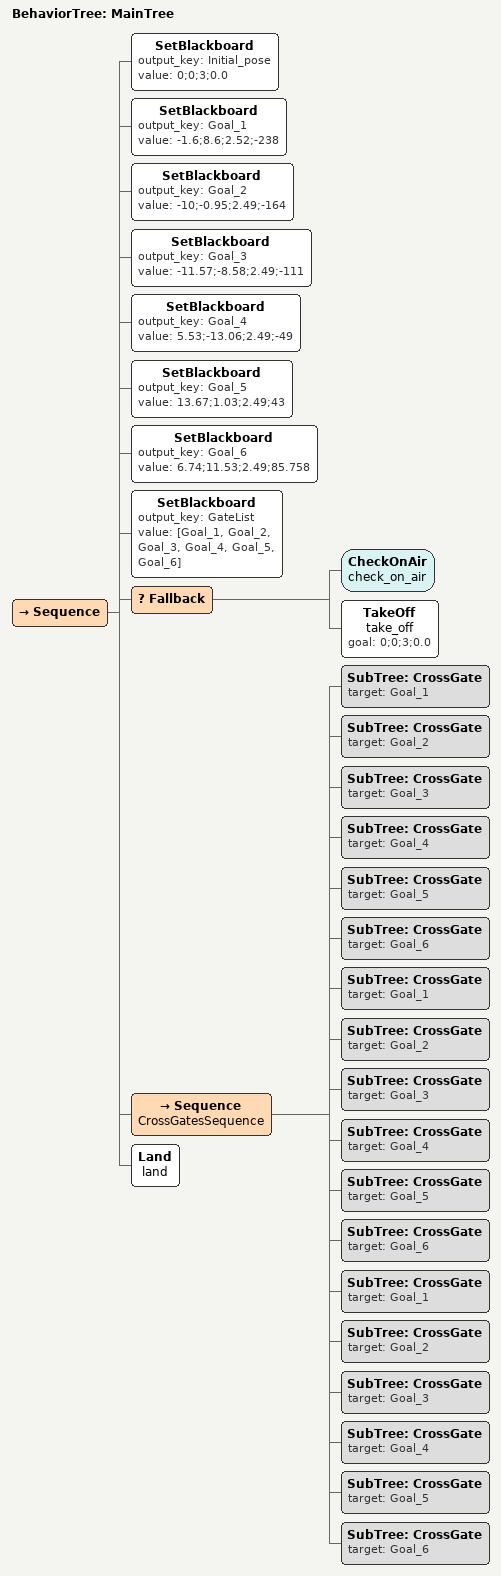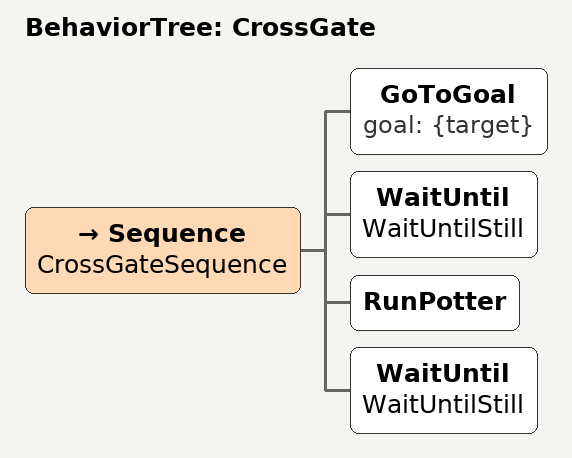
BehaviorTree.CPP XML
<root main_tree_to_execute="MainTree" BTCPP_format="3">
    <BehaviorTree ID="MainTree">
        <Sequence>
            <!-- Set initial parameters -->
            <SetBlackboard output_key="Initial_pose" value="0;0;3;0.0" />
            <SetBlackboard output_key="Goal_1" value="-1.6;8.6;2.52;-238" />
            <SetBlackboard output_key="Goal_2" value="-10;-0.95;2.49;-164" />
            <SetBlackboard output_key="Goal_3" value="-11.57;-8.58;2.49;-111" />
            <SetBlackboard output_key="Goal_4" value="5.53;-13.06;2.49;-49" />
            <SetBlackboard output_key="Goal_5" value="13.67;1.03;2.49;43" />
            <SetBlackboard output_key="Goal_6" value="6.74;11.53;2.49;85.758" />
            <SetBlackboard output_key="GateList" value="[Goal_1, Goal_2, Goal_3, Goal_4, Goal_5, Goal_6]" />

            <!-- Check if drone is on air and take off if not 9.65;11.71;2.49;-230.46-->
            <Fallback>
                <CheckOnAir name="check_on_air"/>
                <TakeOff name="take_off" goal="0;0;3;0.0"/>
            </Fallback>

            <!-- Cross each gate sequentially -->
            <Sequence name="CrossGatesSequence">
                <!-- Cross Gate 1 -->
                <SubTree ID="CrossGate" target="Goal_1"/>
                <SubTree ID="CrossGate" target="Goal_2"/>
                <SubTree ID="CrossGate" target="Goal_3"/>
                <SubTree ID="CrossGate" target="Goal_4"/>
                <SubTree ID="CrossGate" target="Goal_5"/>
                <SubTree ID="CrossGate" target="Goal_6"/>

                <SubTree ID="CrossGate" target="Goal_1"/>
                <SubTree ID="CrossGate" target="Goal_2"/>
                <SubTree ID="CrossGate" target="Goal_3"/>
                <SubTree ID="CrossGate" target="Goal_4"/>
                <SubTree ID="CrossGate" target="Goal_5"/>
                <SubTree ID="CrossGate" target="Goal_6"/>

                <SubTree ID="CrossGate" target="Goal_1"/>
                <SubTree ID="CrossGate" target="Goal_2"/>
                <SubTree ID="CrossGate" target="Goal_3"/>
                <SubTree ID="CrossGate" target="Goal_4"/>
                <SubTree ID="CrossGate" target="Goal_5"/>
                <SubTree ID="CrossGate" target="Goal_6"/>
            </Sequence>

            <!-- Land the drone after completing all gates -->
            <Land name="land"/>
        </Sequence>
    </BehaviorTree>

    <!-- Subtree for crossing each gate -->
    <BehaviorTree ID="CrossGate">
        <Sequence name="CrossGateSequence">
            <GoToGoal goal="{target}" />
            <WaitUntil name="WaitUntilStill"/>
            <RunPotter />
            <WaitUntil name="WaitUntilStill"/>
        </Sequence>
    </BehaviorTree>
</root>
